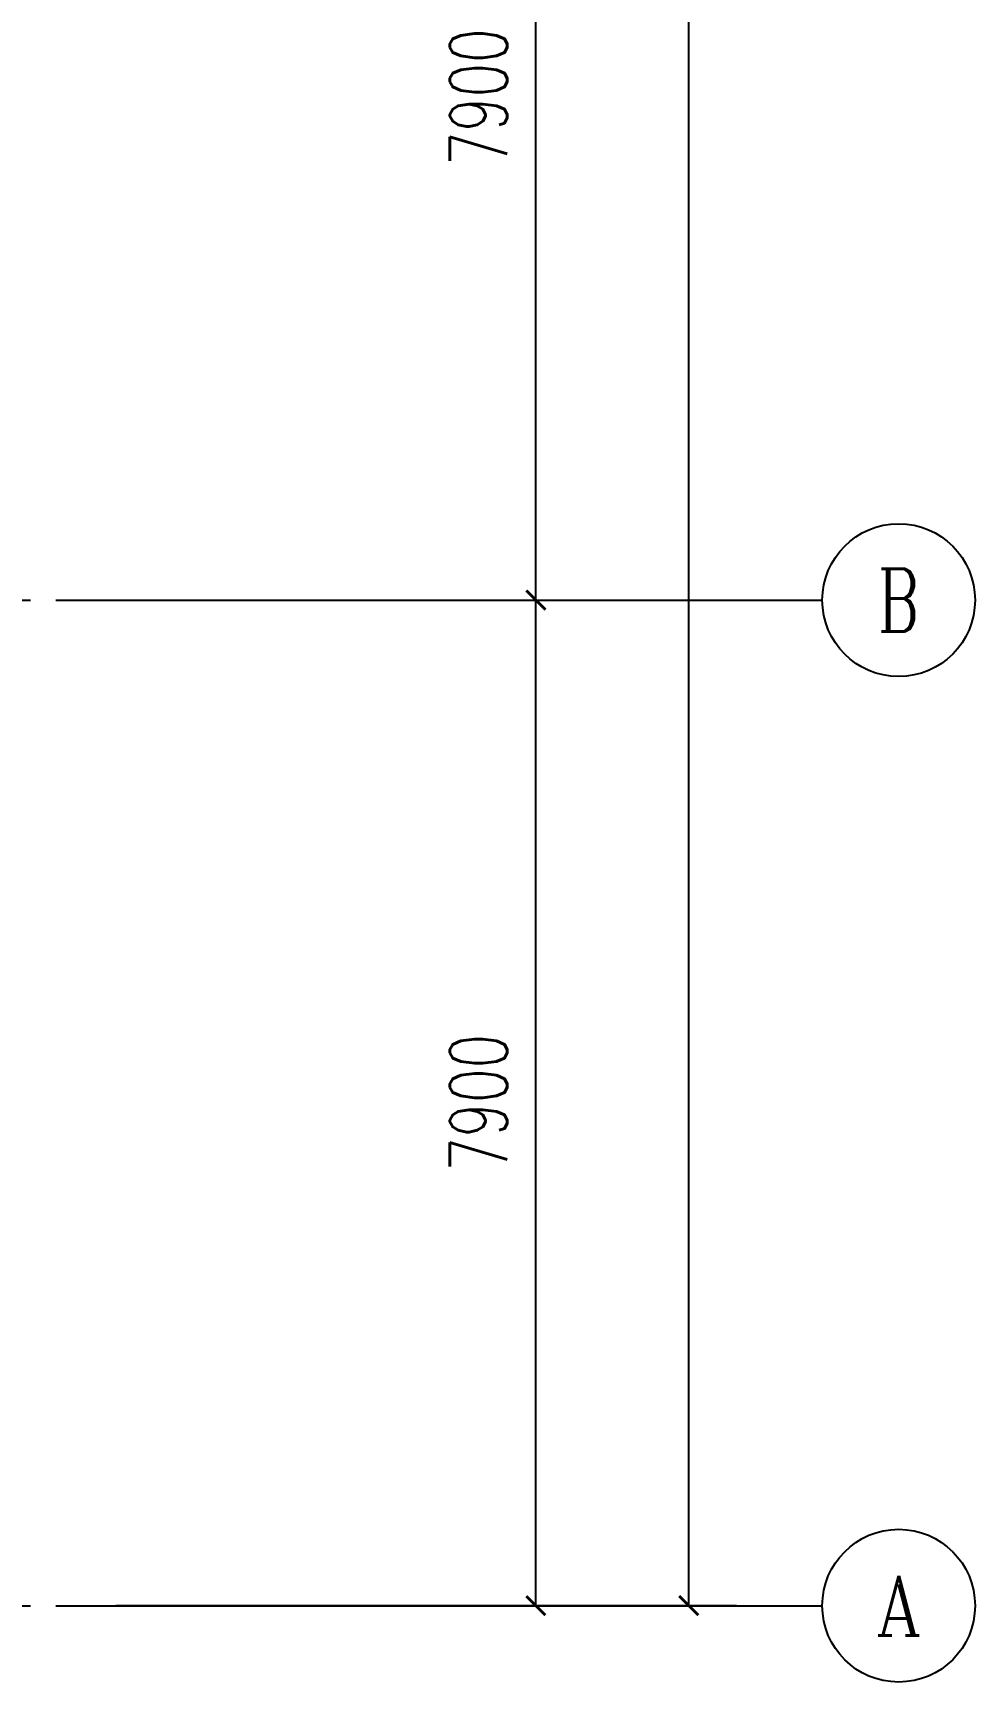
# Model space of a CAD drawing. Extents: x 1728470 to 1835391, y -157368 to 197905.
# Drawn here: x 1800863 to 1808263, y -138823 to -125868 of the extents above; entities that cross this region are included whole.
import ezdxf
from ezdxf.enums import TextEntityAlignment as Align

# ---------------------------------------------------------------- set-up
doc = ezdxf.new("R2010")
doc.units = 0
doc.header["$LTSCALE"] = 1000
doc.header["$MEASUREMENT"] = 0
doc.linetypes.add('DOTE', pattern=[2.42, 2, -0.2, 0.02, -0.2])
doc.layers.get('0').update_dxf_attribs({"linetype": 'CONTINUOUS'})
doc.layers.get('DEFPOINTS').update_dxf_attribs({"linetype": 'CONTINUOUS'})
for name, color, linetype in [('AXIS', 3, 'CONTINUOUS'), ('AXIS_TEXT', 7, 'CONTINUOUS'), ('DOTE', 1, 'DOTE')]:
    doc.layers.add(name, color=color, linetype=linetype)
doc.styles.add('_TCH_AXIS', font='COMPLEX', dxfattribs={"bigfont": 'GBCBIG'})
doc.styles.add('COMPLEX', font='COMPLEX')
doc.styles.add('DIM_FONT', font='SIMPLEX', dxfattribs={"width": 0.7, "bigfont": 'GBCBIG'})
doc.dimstyles.new('DIMN150', dxfattribs={"dimscale": 1.5, "dimtxt": 300, "dimasz": 100, "dimexe": 250, "dimexo": 300, "dimgap": 150, "dimtad": 1, "dimdec": 0, "dimzin": 0, "dimtxsty": 'DIM_FONT', "dimblk": 'ARCHTICK', "dimcen": 0.09, "dimclrt": 7, "dimazin": 3, "dimtfac": 1, "dimtdec": 0, "dimtix": 1, "dimtmove": 0, "dimatfit": 3, "dimtolj": 1, "dimtzin": 0})

# ---------------------------------------------------------------- blocks, each defined once
blk = doc.blocks.new('_AXISO')
blk.add_circle((0, 0), 0.5)
at = {"layer": 'AXIS_TEXT', "style": 'COMPLEX', "width": 1.041667}
blk.add_attdef('A', text='', height=0.56, dxfattribs=at).set_placement((-0.25, -0.28), (0.25, -0.28), align=Align.FIT)
blk = doc.blocks.new('_ARCHTICK')
at = {"color": 0, "linetype": 'BYBLOCK', "const_width": 0.15}
blk.add_lwpolyline([(-0.5, -0.5), (0.5, 0.5)], dxfattribs=at)
blk = doc.blocks.new('*D94')
at = {"layer": 'AXIS', "color": 0}
for p, q in [((1676710, 23595), (1681585, 23595)), ((1681210, -8005), (1681210, 23595)), ((1676710, -8005), (1681585, -8005))]:
    blk.add_line(p, q, dxfattribs=at)
at = {"layer": 'DEFPOINTS', "color": 0}
for p in [(1676260, 23595), (1681210, 23595), (1676260, -8005)]:
    blk.add_point(p, dxfattribs=at)
at = {"layer": 'AXIS', "color": 0, "xscale": 150, "yscale": 150, "zscale": 150}
for p, rotation in [((1681210, 23595), 90), ((1681210, -8005), 270)]:
    blk.add_blockref('_ARCHTICK', p, dxfattribs=dict(at, rotation=rotation))
at = {"layer": 'AXIS', "color": 7, "insert": (1680760, 7795), "char_height": 450, "attachment_point": 5, "rotation": 90, "style": 'DIM_FONT'}
blk.add_mtext('\\A1;31600', dxfattribs=at)
blk = doc.blocks.new('*D95')
at = {"layer": 'AXIS', "color": 0}
for p, q in [((1676710, -105), (1680385, -105)), ((1680010, -8005), (1680010, -105)), ((1676710, -8005), (1680385, -8005))]:
    blk.add_line(p, q, dxfattribs=at)
at = {"layer": 'DEFPOINTS', "color": 0}
for p in [(1676260, -105), (1680010, -105), (1676260, -8005)]:
    blk.add_point(p, dxfattribs=at)
at = {"layer": 'AXIS', "color": 0, "xscale": 150, "yscale": 150, "zscale": 150}
for p, rotation in [((1680010, -105), 90), ((1680010, -8005), 270)]:
    blk.add_blockref('_ARCHTICK', p, dxfattribs=dict(at, rotation=rotation))
at = {"layer": 'AXIS', "color": 7, "insert": (1679560, -4055), "char_height": 450, "attachment_point": 5, "rotation": 90, "style": 'DIM_FONT'}
blk.add_mtext('\\A1;7900', dxfattribs=at)
blk = doc.blocks.new('*D96')
at = {"layer": 'AXIS', "color": 0}
for p, q in [((1676710, 7795), (1680385, 7795)), ((1680010, -105), (1680010, 7795)), ((1676710, -105), (1680385, -105))]:
    blk.add_line(p, q, dxfattribs=at)
at = {"layer": 'DEFPOINTS', "color": 0}
for p in [(1676260, 7795), (1680010, 7795), (1676260, -105)]:
    blk.add_point(p, dxfattribs=at)
at = {"layer": 'AXIS', "color": 0, "xscale": 150, "yscale": 150, "zscale": 150}
for p, rotation in [((1680010, 7795), 90), ((1680010, -105), 270)]:
    blk.add_blockref('_ARCHTICK', p, dxfattribs=dict(at, rotation=rotation))
at = {"layer": 'AXIS', "color": 7, "insert": (1679560, 3845), "char_height": 450, "attachment_point": 5, "rotation": 90, "style": 'DIM_FONT'}
blk.add_mtext('\\A1;7900', dxfattribs=at)
blk = doc.blocks.new('ERE22')
at = {"layer": 'AXIS', "color": 8}
for p, q in [((1676259.7, -105.5), (1682259.7, -105.5)), ((1676259.7, -8005.5), (1682259.7, -8005.5))]:
    blk.add_line(p, q, dxfattribs=at)
at = {"layer": 'DOTE'}
for p, q in [((1628059.7, -105.5), (1676259.7, -105.5)), ((1628059.7, -8005.5), (1676259.7, -8005.5))]:
    blk.add_line(p, q, dxfattribs=at)
at = {"layer": 'AXIS', "color": 8}
ref = blk.add_blockref('_AXISO', (1682859.7, -105.5), dxfattribs=dict(at, xscale=1200, yscale=1200, zscale=1200))
ref.add_attrib('A', 'B', dxfattribs={"layer": 'AXIS_TEXT', "color": 8, "height": 493.2, "style": '_TCH_AXIS', "width": 0.823529}).set_placement((1682695.3, -352), (1683024.1, -352), align=Align.FIT)
ref = blk.add_blockref('_AXISO', (1682859.7, -8005.5), dxfattribs=dict(at, xscale=1200, yscale=1200, zscale=1200))
ref.add_attrib('A', 'A', dxfattribs={"layer": 'AXIS_TEXT', "color": 8, "height": 468.8, "style": '_TCH_AXIS', "width": 0.888889}).set_placement((1682681.2, -8239.8), (1683038.3, -8239.8), align=Align.FIT)
for p1, p2, distance, picture, middle in [((1676259.7, -8005.5), (1676259.7, 23594.5), -4950, '*D94', (1680759.7, 7794.5)), ((1676259.7, -105.5), (1676259.7, 7794.5), -3750, '*D96', (1679559.7, 3844.5)), ((1676259.7, -8005.5), (1676259.7, -105.5), -3750, '*D95', (1679559.7, -4055.5))]:
    dim = blk.add_aligned_dim(p1=p1, p2=p2, distance=distance, dimstyle='DIMN150', dxfattribs=at)
    dim.commit()
    dim.dimension.update_dxf_attribs({"geometry": picture, "text_midpoint": middle})

msp = doc.modelspace()

# ---------------------------------------------------------------- block references
msp.add_blockref('ERE22', (124804, -130218))

doc.saveas('drawing.dxf')
